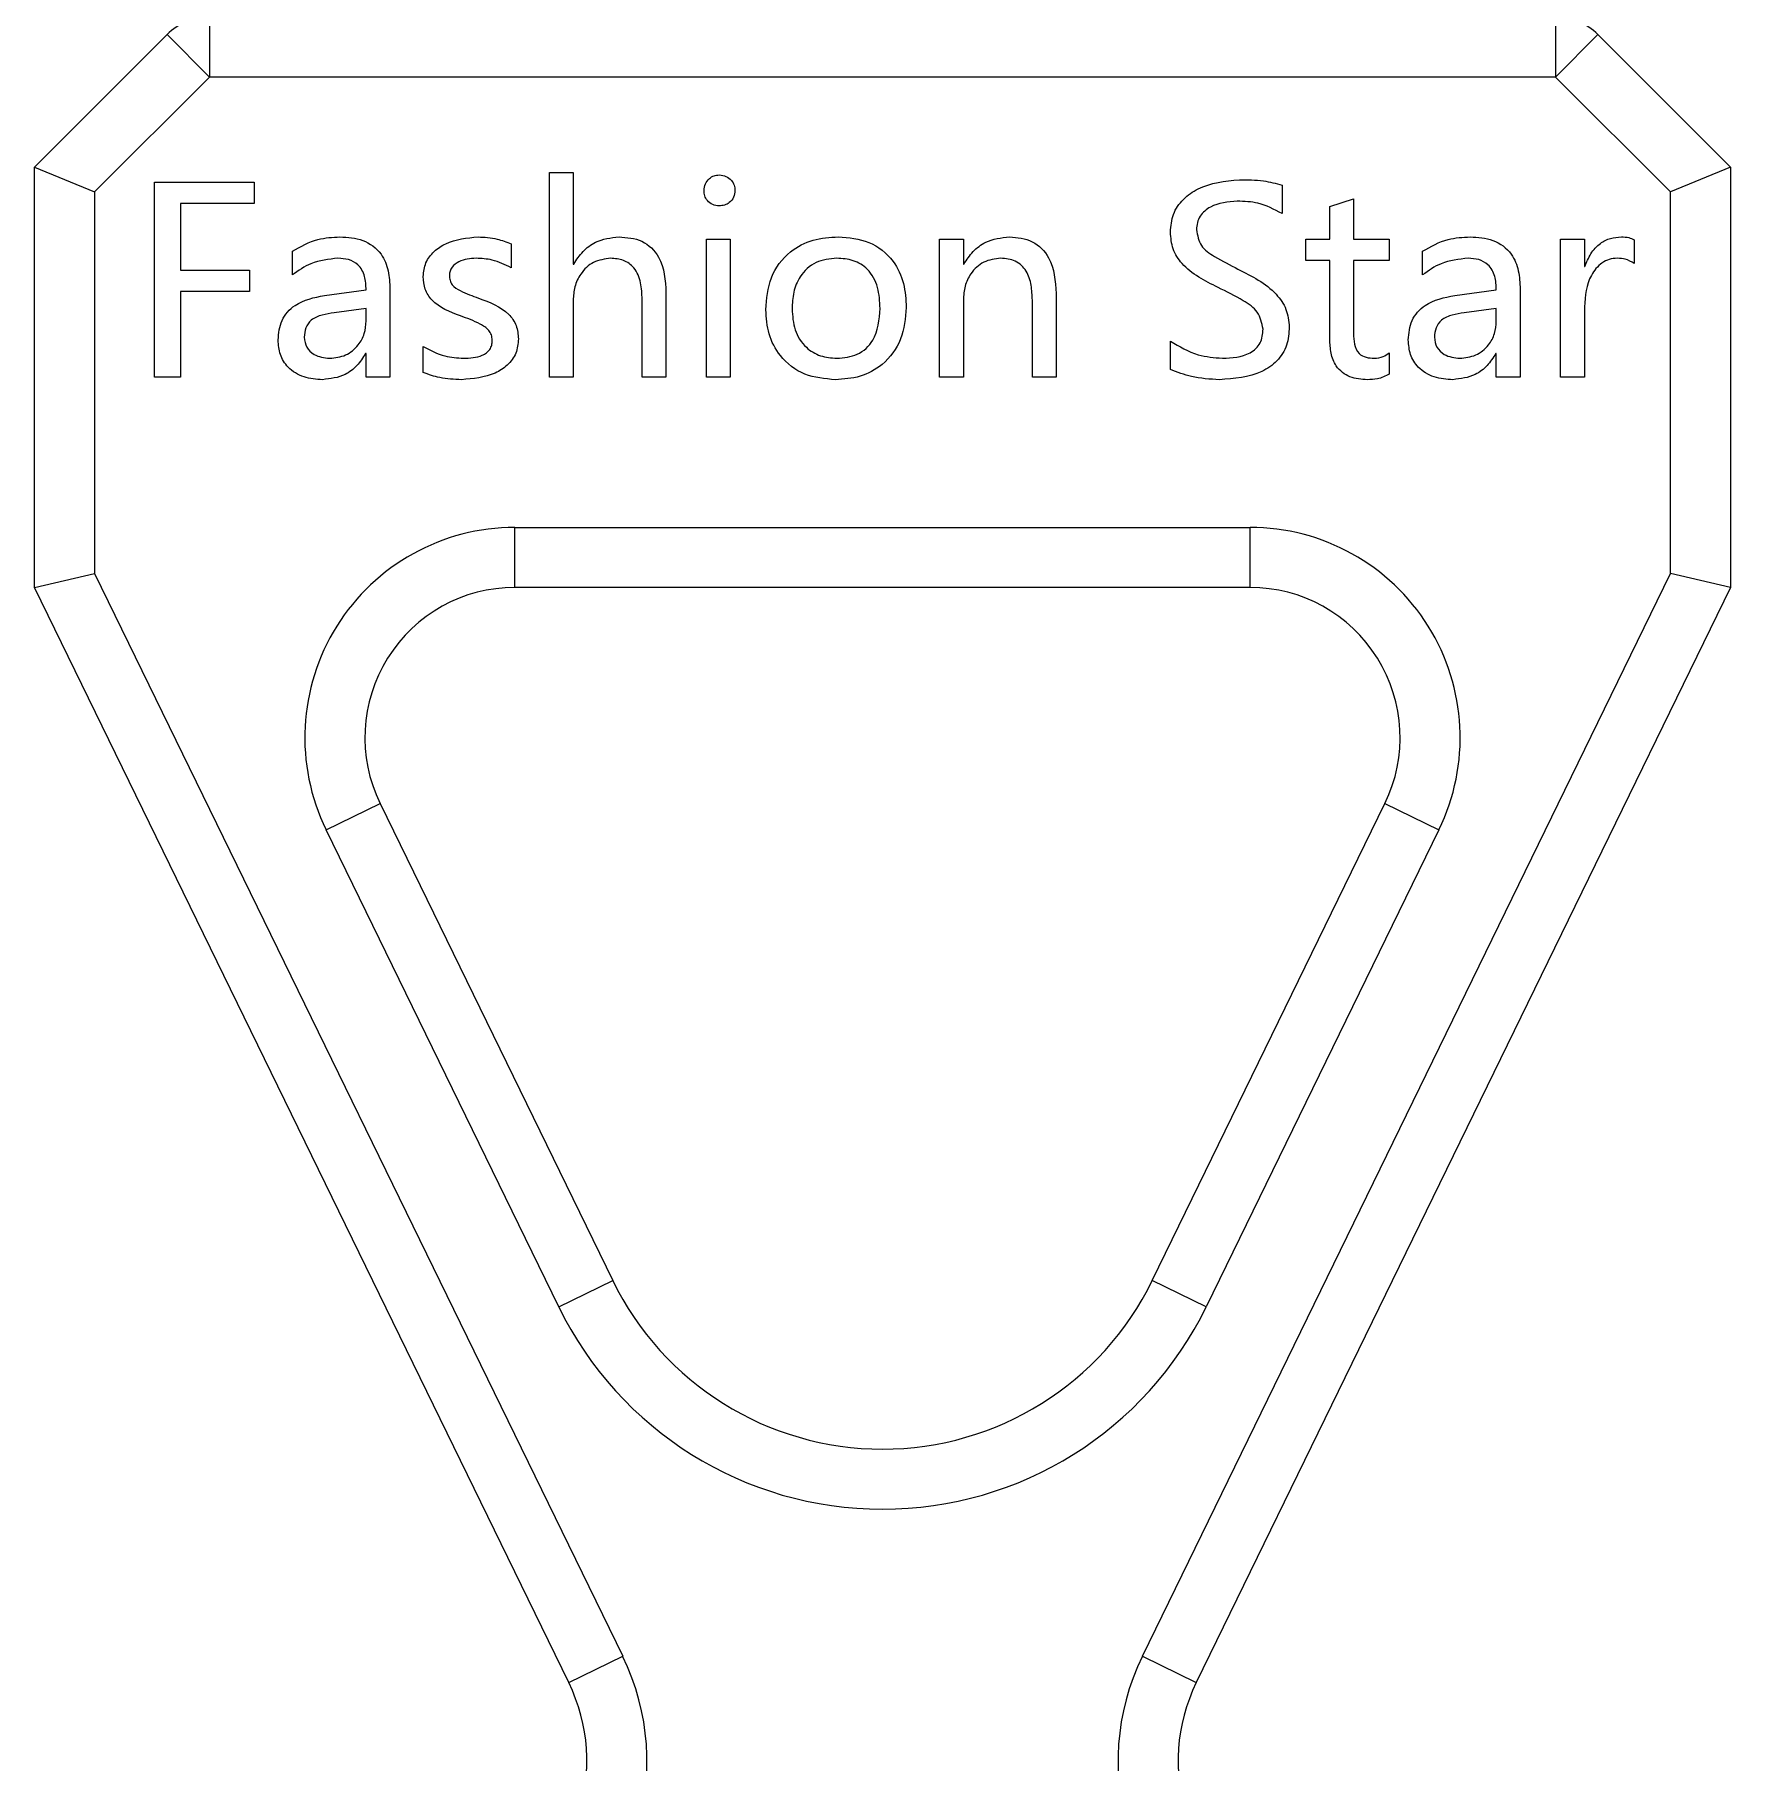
# Model space of a CAD drawing. Header units: millimetres. Extents: x 227 to 1067, y 103 to 697.
# Drawn here: x 339.1 to 395.6, y 398.4 to 456 of the extents above; entities that cross this region are included whole.
import ezdxf

# ---------------------------------------------------------------- set-up
doc = ezdxf.new("R2010")
doc.units = ezdxf.units.MM
doc.header["$LTSCALE"] = 2

msp = doc.modelspace()

# ---------------------------------------------------------------- linework, layer by layer
at = {"color": 7, "linetype": 'Continuous', "lineweight": 25}
for p, q in [((344.956, 456.54), (344.956, 454.54)), ((389.799, 456.54), (389.799, 454.54)), ((339.127, 451.54), (343.542, 455.954)), ((343.542, 455.954), (344.956, 454.54)), ((391.213, 455.954), (389.799, 454.54)), ((391.213, 455.954), (395.627, 451.54)), ((344.956, 454.54), (341.127, 450.711)), ((389.799, 454.54), (344.956, 454.54)), ((393.627, 450.711), (389.799, 454.54)), ((339.127, 437.54), (339.127, 451.54)), ((339.127, 451.54), (341.127, 450.711)), ((356.279, 451.357), (357.071, 451.357)), ((356.279, 444.54), (356.279, 451.357)), ((357.071, 451.357), (357.071, 448.311)), ((395.627, 451.54), (393.627, 450.711)), ((395.627, 451.54), (395.627, 437.54)), ((341.127, 450.711), (341.127, 438.002)), ((343.12, 444.54), (343.12, 451.04)), ((343.12, 451.04), (346.449, 451.04)), ((346.449, 451.04), (346.449, 450.326)), ((380.693, 450.94), (380.693, 449.989)), ((393.627, 438.002), (393.627, 450.711)), ((343.992, 450.326), (343.992, 448.107)), ((346.449, 450.326), (343.992, 450.326)), ((382.279, 450.23), (383.071, 450.485)), ((382.279, 449.137), (382.279, 450.23)), ((383.071, 450.485), (383.071, 449.137)), ((355.01, 448.979), (355.01, 448.186)), ((361.51, 449.137), (362.303, 449.137)), ((361.51, 444.54), (361.51, 449.137)), ((362.303, 449.137), (362.303, 444.54)), ((369.279, 449.137), (370.071, 449.137)), ((369.279, 444.54), (369.279, 449.137)), ((370.071, 449.137), (370.071, 448.306)), ((381.486, 449.137), (382.279, 449.137)), ((381.486, 448.424), (381.486, 449.137)), ((383.071, 449.137), (384.26, 449.137)), ((384.26, 449.137), (384.26, 448.424)), ((389.968, 449.137), (390.76, 449.137)), ((389.968, 444.54), (389.968, 449.137)), ((390.76, 449.137), (390.76, 448.227)), ((392.425, 449.117), (392.425, 448.325)), ((347.718, 447.948), (347.718, 448.741)), ((357.071, 448.311), (357.089, 448.311)), ((370.071, 448.306), (370.089, 448.306)), ((382.279, 448.424), (381.486, 448.424)), ((382.279, 445.808), (382.279, 448.424)), ((383.071, 448.424), (383.071, 445.991)), ((384.26, 448.424), (383.071, 448.424)), ((385.37, 447.948), (385.37, 448.741)), ((343.992, 448.107), (346.291, 448.107)), ((346.291, 448.107), (346.291, 447.393)), ((390.76, 448.227), (390.778, 448.227)), ((343.992, 447.393), (343.992, 444.54)), ((346.291, 447.393), (343.992, 447.393)), ((348.79, 447.264), (350.175, 447.454)), ((350.968, 447.481), (350.968, 444.54)), ((359.37, 444.54), (359.37, 447.138)), ((360.163, 447.354), (360.163, 444.54)), ((373.163, 447.333), (373.163, 444.54)), ((386.443, 447.264), (387.827, 447.454)), ((388.62, 447.481), (388.62, 444.54)), ((350.175, 446.835), (349.104, 446.688)), ((350.175, 446.417), (350.175, 446.835)), ((357.071, 447.101), (357.071, 444.54)), ((370.071, 447.118), (370.071, 444.54)), ((372.37, 444.54), (372.37, 447.11)), ((387.827, 446.835), (386.756, 446.688)), ((387.827, 446.417), (387.827, 446.835)), ((390.76, 446.883), (390.76, 444.54)), ((352.077, 444.698), (352.077, 445.57)), ((376.968, 444.797), (376.968, 445.748)), ((350.175, 445.332), (350.154, 445.332)), ((350.175, 444.54), (350.175, 445.332)), ((384.26, 445.352), (384.26, 444.639)), ((387.827, 445.332), (387.806, 445.332)), ((387.827, 444.54), (387.827, 445.332)), ((343.992, 444.54), (343.12, 444.54)), ((350.968, 444.54), (350.175, 444.54)), ((357.071, 444.54), (356.279, 444.54)), ((360.163, 444.54), (359.37, 444.54)), ((362.303, 444.54), (361.51, 444.54)), ((370.071, 444.54), (369.279, 444.54)), ((373.163, 444.54), (372.37, 444.54)), ((388.62, 444.54), (387.827, 444.54)), ((390.76, 444.54), (389.968, 444.54)), ((355.131, 439.54), (379.624, 439.54)), ((355.131, 437.54), (355.131, 439.54)), ((379.624, 437.54), (379.624, 439.54)), ((339.127, 437.54), (341.127, 438.002)), ((341.127, 438.002), (358.721, 401.946)), ((376.034, 401.946), (393.627, 438.002)), ((395.627, 437.54), (393.627, 438.002)), ((356.923, 401.069), (339.127, 437.54)), ((379.624, 437.54), (355.131, 437.54)), ((395.627, 437.54), (377.832, 401.069)), ((348.84, 429.47), (350.637, 430.347)), ((350.637, 430.347), (358.39, 414.458)), ((376.365, 414.458), (384.118, 430.347)), ((384.118, 430.347), (385.915, 429.47)), ((356.593, 413.581), (348.84, 429.47)), ((385.915, 429.47), (378.162, 413.581)), ((356.593, 413.581), (358.39, 414.458)), ((378.162, 413.581), (376.365, 414.458)), ((356.923, 401.069), (358.721, 401.946)), ((376.034, 401.946), (377.832, 401.069))]:
    msp.add_line(p, q, dxfattribs=at)
for centre, radius, start, end in [((344.956, 454.54), 2, 90, 135), ((389.799, 454.54), 2, 45, 90), ((355.131, 432.54), 7, 90, 206.01015), ((379.624, 432.54), 7, 333.98985, 90), ((355.131, 432.54), 5, 90, 206.01015), ((379.624, 432.54), 5, 333.98985, 90), ((367.377, 418.843), 10, 206.01015, 333.98985), ((367.377, 418.843), 12, 206.01015, 333.98985), ((351.531, 398.438), 8, 300, 26.01015), ((383.224, 398.438), 8, 153.98985, 240), ((351.531, 398.438), 6, 300, 26.01015), ((383.224, 398.438), 6, 153.98985, 240)]:
    msp.add_arc(centre, radius, start, end, dxfattribs=at)
for points, knots in [([(361.431, 450.758), (361.439, 450.834), (361.456, 450.986), (361.592, 451.158), (361.761, 451.262), (361.88, 451.272), (361.94, 451.277)], [0, 0, 0, 0, 0.279734, 0.559179, 0.779445, 1, 1, 1, 1]), ([(361.431, 450.758), (361.439, 450.834), (361.456, 450.986), (361.592, 451.158), (361.761, 451.262), (361.88, 451.272), (361.94, 451.277)], [0, 0, 0, 0, 0.279734, 0.559179, 0.779445, 1, 1, 1, 1]), ([(361.94, 451.277), (362.017, 451.269), (362.171, 451.252), (362.343, 451.112), (362.448, 450.94), (362.457, 450.819), (362.462, 450.758)], [0, 0, 0, 0, 0.279675, 0.559106, 0.7793, 1, 1, 1, 1]), ([(361.94, 451.277), (362.017, 451.269), (362.171, 451.252), (362.343, 451.112), (362.448, 450.94), (362.457, 450.819), (362.462, 450.758)], [0, 0, 0, 0, 0.279675, 0.559106, 0.7793, 1, 1, 1, 1]), ([(361.94, 450.247), (361.864, 450.255), (361.713, 450.27), (361.543, 450.409), (361.444, 450.58), (361.435, 450.699), (361.431, 450.758)], [0, 0, 0, 0, 0.2796708, 0.5590921, 0.7794788, 1, 1, 1, 1]), ([(361.94, 450.247), (361.864, 450.255), (361.713, 450.27), (361.543, 450.409), (361.444, 450.58), (361.435, 450.699), (361.431, 450.758)], [0, 0, 0, 0, 0.2796708, 0.5590921, 0.7794788, 1, 1, 1, 1]), ([(362.462, 450.758), (362.453, 450.682), (362.437, 450.528), (362.293, 450.36), (362.121, 450.261), (362, 450.252), (361.94, 450.247)], [0, 0, 0, 0, 0.279628, 0.559279, 0.779627, 1, 1, 1, 1]), ([(362.462, 450.758), (362.453, 450.682), (362.437, 450.528), (362.293, 450.36), (362.121, 450.261), (362, 450.252), (361.94, 450.247)], [0, 0, 0, 0, 0.279628, 0.559279, 0.779627, 1, 1, 1, 1]), ([(376.968, 449.375), (376.986, 449.577), (377.022, 449.981), (377.38, 450.492), (378.105, 451.002), (378.788, 451.071), (379.266, 451.119)], [0, 0, 0, 0, 0.186987, 0.373784, 0.561149, 1, 1, 1, 1]), ([(376.968, 449.375), (376.986, 449.577), (377.022, 449.981), (377.38, 450.492), (378.105, 451.002), (378.788, 451.071), (379.266, 451.119)], [0, 0, 0, 0, 0.186987, 0.373784, 0.561149, 1, 1, 1, 1]), ([(379.266, 451.119), (379.537, 451.118), (380.021, 451.117), (380.488, 450.994), (380.693, 450.94)], [0, 0, 0, 0, 0.560489, 1, 1, 1, 1]), ([(379.266, 451.119), (379.537, 451.118), (380.021, 451.117), (380.488, 450.994), (380.693, 450.94)], [0, 0, 0, 0, 0.560489, 1, 1, 1, 1]), ([(379.197, 450.405), (378.884, 450.379), (378.415, 450.339), (377.981, 449.979), (377.855, 449.692), (377.845, 449.538), (377.84, 449.46)], [0, 0, 0, 0, 0.4989097, 0.7485858, 0.874219, 1, 1, 1, 1]), ([(379.197, 450.405), (378.884, 450.379), (378.415, 450.339), (377.981, 449.979), (377.855, 449.692), (377.845, 449.538), (377.84, 449.46)], [0, 0, 0, 0, 0.4989097, 0.7485858, 0.874219, 1, 1, 1, 1]), ([(380.693, 449.989), (380.431, 450.129), (379.961, 450.378), (379.431, 450.397), (379.197, 450.405)], [0, 0, 0, 0, 0.5588789, 1, 1, 1, 1]), ([(380.693, 449.989), (380.431, 450.129), (379.961, 450.378), (379.431, 450.397), (379.197, 450.405)], [0, 0, 0, 0, 0.5588789, 1, 1, 1, 1]), ([(377.84, 449.46), (377.872, 449.268), (377.936, 448.882), (378.537, 448.496), (378.961, 448.276), (379.221, 448.141)], [0, 0, 0, 0, 0.27702, 0.557275, 1, 1, 1, 1]), ([(377.84, 449.46), (377.872, 449.268), (377.936, 448.882), (378.537, 448.496), (378.961, 448.276), (379.221, 448.141)], [0, 0, 0, 0, 0.27702, 0.557275, 1, 1, 1, 1]), ([(347.718, 448.741), (347.995, 448.896), (348.49, 449.173), (349.054, 449.203), (349.303, 449.216)], [0, 0, 0, 0, 0.5593064, 1, 1, 1, 1]), ([(347.718, 448.741), (347.995, 448.896), (348.49, 449.173), (349.054, 449.203), (349.303, 449.216)], [0, 0, 0, 0, 0.5593064, 1, 1, 1, 1]), ([(349.303, 449.216), (349.562, 449.201), (350.078, 449.171), (350.694, 448.718), (350.94, 448.087), (350.958, 447.683), (350.968, 447.481)], [0, 0, 0, 0, 0.280639, 0.558433, 0.778784, 1, 1, 1, 1]), ([(349.303, 449.216), (349.562, 449.201), (350.078, 449.171), (350.694, 448.718), (350.94, 448.087), (350.958, 447.683), (350.968, 447.481)], [0, 0, 0, 0, 0.280639, 0.558433, 0.778784, 1, 1, 1, 1]), ([(352.077, 447.897), (352.094, 448.054), (352.127, 448.369), (352.428, 448.75), (353.001, 449.126), (353.531, 449.179), (353.902, 449.216)], [0, 0, 0, 0, 0.186754, 0.373389, 0.560829, 1, 1, 1, 1]), ([(352.077, 447.897), (352.094, 448.054), (352.127, 448.369), (352.428, 448.75), (353.001, 449.126), (353.531, 449.179), (353.902, 449.216)], [0, 0, 0, 0, 0.186754, 0.373389, 0.560829, 1, 1, 1, 1]), ([(353.902, 449.216), (354.116, 449.205), (354.499, 449.185), (354.854, 449.042), (355.01, 448.979)], [0, 0, 0, 0, 0.55987, 1, 1, 1, 1]), ([(353.902, 449.216), (354.116, 449.205), (354.499, 449.185), (354.854, 449.042), (355.01, 448.979)], [0, 0, 0, 0, 0.55987, 1, 1, 1, 1]), ([(357.089, 448.311), (357.185, 448.455), (357.377, 448.742), (357.879, 449.13), (358.327, 449.184), (358.6, 449.216)], [0, 0, 0, 0, 0.281019, 0.561624, 1, 1, 1, 1]), ([(357.089, 448.311), (357.185, 448.455), (357.377, 448.742), (357.879, 449.13), (358.327, 449.184), (358.6, 449.216)], [0, 0, 0, 0, 0.281019, 0.561624, 1, 1, 1, 1]), ([(358.6, 449.216), (358.863, 449.197), (359.388, 449.157), (360.104, 448.453), (360.14, 447.771), (360.163, 447.354)], [0, 0, 0, 0, 0.280985, 0.559545, 1, 1, 1, 1]), ([(358.6, 449.216), (358.863, 449.197), (359.388, 449.157), (360.104, 448.453), (360.14, 447.771), (360.163, 447.354)], [0, 0, 0, 0, 0.280985, 0.559545, 1, 1, 1, 1]), ([(363.492, 446.789), (363.52, 447.153), (363.576, 447.88), (364.207, 448.729), (365.053, 449.163), (365.622, 449.199), (365.907, 449.216)], [0, 0, 0, 0, 0.280291, 0.559122, 0.779211, 1, 1, 1, 1]), ([(363.492, 446.789), (363.52, 447.153), (363.576, 447.88), (364.207, 448.729), (365.053, 449.163), (365.622, 449.199), (365.907, 449.216)], [0, 0, 0, 0, 0.280291, 0.559122, 0.779211, 1, 1, 1, 1]), ([(365.907, 449.216), (366.256, 449.189), (366.951, 449.133), (367.746, 448.499), (368.124, 447.676), (368.154, 447.132), (368.169, 446.859)], [0, 0, 0, 0, 0.280137, 0.558823, 0.779068, 1, 1, 1, 1]), ([(365.907, 449.216), (366.256, 449.189), (366.951, 449.133), (367.746, 448.499), (368.124, 447.676), (368.154, 447.132), (368.169, 446.859)], [0, 0, 0, 0, 0.280137, 0.558823, 0.779068, 1, 1, 1, 1]), ([(370.089, 448.306), (370.184, 448.452), (370.375, 448.742), (370.882, 449.132), (371.332, 449.185), (371.607, 449.216)], [0, 0, 0, 0, 0.281001, 0.561563, 1, 1, 1, 1]), ([(370.089, 448.306), (370.184, 448.452), (370.375, 448.742), (370.882, 449.132), (371.332, 449.185), (371.607, 449.216)], [0, 0, 0, 0, 0.281001, 0.561563, 1, 1, 1, 1]), ([(371.607, 449.216), (371.871, 449.193), (372.396, 449.146), (373.093, 448.426), (373.136, 447.748), (373.163, 447.333)], [0, 0, 0, 0, 0.2806733, 0.5596755, 1, 1, 1, 1]), ([(371.607, 449.216), (371.871, 449.193), (372.396, 449.146), (373.093, 448.426), (373.136, 447.748), (373.163, 447.333)], [0, 0, 0, 0, 0.2806733, 0.5596755, 1, 1, 1, 1]), ([(378.557, 447.531), (378.116, 447.75), (377.502, 448.054), (377.019, 448.804), (376.985, 449.184), (376.968, 449.375)], [0, 0, 0, 0, 0.560133, 0.779966, 1, 1, 1, 1]), ([(378.557, 447.531), (378.116, 447.75), (377.502, 448.054), (377.019, 448.804), (376.985, 449.184), (376.968, 449.375)], [0, 0, 0, 0, 0.560133, 0.779966, 1, 1, 1, 1]), ([(385.37, 448.741), (385.647, 448.896), (386.142, 449.173), (386.707, 449.203), (386.956, 449.216)], [0, 0, 0, 0, 0.559306, 1, 1, 1, 1]), ([(385.37, 448.741), (385.647, 448.896), (386.142, 449.173), (386.707, 449.203), (386.956, 449.216)], [0, 0, 0, 0, 0.559306, 1, 1, 1, 1]), ([(386.956, 449.216), (387.215, 449.201), (387.731, 449.171), (388.347, 448.718), (388.592, 448.087), (388.611, 447.683), (388.62, 447.481)], [0, 0, 0, 0, 0.2806395, 0.5584331, 0.7787842, 1, 1, 1, 1]), ([(386.956, 449.216), (387.215, 449.201), (387.731, 449.171), (388.347, 448.718), (388.592, 448.087), (388.611, 447.683), (388.62, 447.481)], [0, 0, 0, 0, 0.2806395, 0.5584331, 0.7787842, 1, 1, 1, 1]), ([(390.778, 448.227), (390.837, 448.373), (390.957, 448.664), (391.253, 449), (391.621, 449.19), (391.869, 449.208), (391.993, 449.216)], [0, 0, 0, 0, 0.280423, 0.560074, 0.779931, 1, 1, 1, 1]), ([(390.778, 448.227), (390.837, 448.373), (390.957, 448.664), (391.253, 449), (391.621, 449.19), (391.869, 449.208), (391.993, 449.216)], [0, 0, 0, 0, 0.280423, 0.560074, 0.779931, 1, 1, 1, 1]), ([(391.993, 449.216), (392.078, 449.215), (392.229, 449.211), (392.365, 449.146), (392.425, 449.117)], [0, 0, 0, 0, 0.560522, 1, 1, 1, 1]), ([(391.993, 449.216), (392.078, 449.215), (392.229, 449.211), (392.365, 449.146), (392.425, 449.117)], [0, 0, 0, 0, 0.560522, 1, 1, 1, 1]), ([(349.237, 448.503), (348.926, 448.471), (348.37, 448.413), (347.917, 448.09), (347.718, 447.948)], [0, 0, 0, 0, 0.559195, 1, 1, 1, 1]), ([(349.237, 448.503), (348.926, 448.471), (348.37, 448.413), (347.917, 448.09), (347.718, 447.948)], [0, 0, 0, 0, 0.559195, 1, 1, 1, 1]), ([(350.175, 447.454), (350.168, 447.605), (350.155, 447.905), (349.947, 448.294), (349.592, 448.483), (349.356, 448.496), (349.237, 448.503)], [0, 0, 0, 0, 0.281123, 0.559633, 0.779238, 1, 1, 1, 1]), ([(350.175, 447.454), (350.168, 447.605), (350.155, 447.905), (349.947, 448.294), (349.592, 448.483), (349.356, 448.496), (349.237, 448.503)], [0, 0, 0, 0, 0.281123, 0.559633, 0.779238, 1, 1, 1, 1]), ([(353.836, 448.503), (353.639, 448.488), (353.343, 448.464), (353.059, 448.254), (352.96, 448.081), (352.953, 447.982), (352.949, 447.933)], [0, 0, 0, 0, 0.498844, 0.748721, 0.874489, 1, 1, 1, 1]), ([(353.836, 448.503), (353.639, 448.488), (353.343, 448.464), (353.059, 448.254), (352.96, 448.081), (352.953, 447.982), (352.949, 447.933)], [0, 0, 0, 0, 0.498844, 0.748721, 0.874489, 1, 1, 1, 1]), ([(355.01, 448.186), (354.803, 448.289), (354.431, 448.474), (354.018, 448.494), (353.836, 448.503)], [0, 0, 0, 0, 0.5594237, 1, 1, 1, 1]), ([(355.01, 448.186), (354.803, 448.289), (354.431, 448.474), (354.018, 448.494), (353.836, 448.503)], [0, 0, 0, 0, 0.5594237, 1, 1, 1, 1]), ([(358.32, 448.503), (358.123, 448.477), (357.728, 448.426), (357.321, 448.023), (357.1, 447.564), (357.081, 447.256), (357.071, 447.101)], [0, 0, 0, 0, 0.279055, 0.558606, 0.779118, 1, 1, 1, 1]), ([(358.32, 448.503), (358.123, 448.477), (357.728, 448.426), (357.321, 448.023), (357.1, 447.564), (357.081, 447.256), (357.071, 447.101)], [0, 0, 0, 0, 0.279055, 0.558606, 0.779118, 1, 1, 1, 1]), ([(359.37, 447.138), (359.363, 447.321), (359.348, 447.686), (359.155, 448.18), (358.755, 448.471), (358.465, 448.492), (358.32, 448.503)], [0, 0, 0, 0, 0.281285, 0.560686, 0.779745, 1, 1, 1, 1]), ([(359.37, 447.138), (359.363, 447.321), (359.348, 447.686), (359.155, 448.18), (358.755, 448.471), (358.465, 448.492), (358.32, 448.503)], [0, 0, 0, 0, 0.281285, 0.560686, 0.779745, 1, 1, 1, 1]), ([(365.855, 448.503), (365.615, 448.479), (365.135, 448.432), (364.624, 447.95), (364.392, 447.376), (364.373, 447.002), (364.364, 446.815)], [0, 0, 0, 0, 0.2796801, 0.5583367, 0.778904, 1, 1, 1, 1]), ([(365.855, 448.503), (365.615, 448.479), (365.135, 448.432), (364.624, 447.95), (364.392, 447.376), (364.373, 447.002), (364.364, 446.815)], [0, 0, 0, 0, 0.2796801, 0.5583367, 0.778904, 1, 1, 1, 1]), ([(367.297, 446.835), (367.285, 447.07), (367.261, 447.538), (366.945, 448.142), (366.41, 448.467), (366.04, 448.491), (365.855, 448.503)], [0, 0, 0, 0, 0.280965, 0.559992, 0.779482, 1, 1, 1, 1]), ([(367.297, 446.835), (367.285, 447.07), (367.261, 447.538), (366.945, 448.142), (366.41, 448.467), (366.04, 448.491), (365.855, 448.503)], [0, 0, 0, 0, 0.280965, 0.559992, 0.779482, 1, 1, 1, 1]), ([(371.317, 448.503), (371.121, 448.479), (370.729, 448.432), (370.32, 448.035), (370.101, 447.579), (370.081, 447.272), (370.071, 447.118)], [0, 0, 0, 0, 0.279286, 0.558642, 0.779124, 1, 1, 1, 1]), ([(371.317, 448.503), (371.121, 448.479), (370.729, 448.432), (370.32, 448.035), (370.101, 447.579), (370.081, 447.272), (370.071, 447.118)], [0, 0, 0, 0, 0.279286, 0.558642, 0.779124, 1, 1, 1, 1]), ([(372.37, 447.11), (372.364, 447.275), (372.352, 447.606), (372.222, 448.011), (372.016, 448.275), (371.737, 448.467), (371.485, 448.488), (371.317, 448.503)], [0, 0, 0, 0, 0.250728, 0.500532, 0.625694, 0.750858, 1, 1, 1, 1]), ([(372.37, 447.11), (372.364, 447.275), (372.352, 447.606), (372.222, 448.011), (372.016, 448.275), (371.737, 448.467), (371.485, 448.488), (371.317, 448.503)], [0, 0, 0, 0, 0.250728, 0.500532, 0.625694, 0.750858, 1, 1, 1, 1]), ([(386.89, 448.503), (386.579, 448.471), (386.023, 448.413), (385.57, 448.09), (385.37, 447.948)], [0, 0, 0, 0, 0.559195, 1, 1, 1, 1]), ([(386.89, 448.503), (386.579, 448.471), (386.023, 448.413), (385.57, 448.09), (385.37, 447.948)], [0, 0, 0, 0, 0.559195, 1, 1, 1, 1]), ([(387.827, 447.454), (387.821, 447.605), (387.807, 447.905), (387.599, 448.294), (387.245, 448.483), (387.008, 448.496), (386.89, 448.503)], [0, 0, 0, 0, 0.281123, 0.559633, 0.779238, 1, 1, 1, 1]), ([(387.827, 447.454), (387.821, 447.605), (387.807, 447.905), (387.599, 448.294), (387.245, 448.483), (387.008, 448.496), (386.89, 448.503)], [0, 0, 0, 0, 0.281123, 0.559633, 0.779238, 1, 1, 1, 1]), ([(391.859, 448.503), (391.768, 448.496), (391.586, 448.482), (391.259, 448.311), (390.84, 447.804), (390.792, 447.251), (390.76, 446.883)], [0, 0, 0, 0, 0.1256197, 0.2512108, 0.5012446, 1, 1, 1, 1]), ([(391.859, 448.503), (391.768, 448.496), (391.586, 448.482), (391.259, 448.311), (390.84, 447.804), (390.792, 447.251), (390.76, 446.883)], [0, 0, 0, 0, 0.1256197, 0.2512108, 0.5012446, 1, 1, 1, 1]), ([(392.425, 448.325), (392.328, 448.385), (392.153, 448.493), (391.949, 448.5), (391.859, 448.503)], [0, 0, 0, 0, 0.558524, 1, 1, 1, 1]), ([(392.425, 448.325), (392.328, 448.385), (392.153, 448.493), (391.949, 448.5), (391.859, 448.503)], [0, 0, 0, 0, 0.558524, 1, 1, 1, 1]), ([(353.314, 446.586), (352.963, 446.717), (352.475, 446.9), (352.112, 447.468), (352.089, 447.754), (352.077, 447.897)], [0, 0, 0, 0, 0.559813, 0.7796014, 1, 1, 1, 1]), ([(353.314, 446.586), (352.963, 446.717), (352.475, 446.9), (352.112, 447.468), (352.089, 447.754), (352.077, 447.897)], [0, 0, 0, 0, 0.559813, 0.7796014, 1, 1, 1, 1]), ([(352.949, 447.933), (352.953, 447.878), (352.96, 447.767), (353.063, 447.564), (353.408, 447.362), (353.716, 447.25), (353.922, 447.175)], [0, 0, 0, 0, 0.125141, 0.250136, 0.498859, 1, 1, 1, 1]), ([(352.949, 447.933), (352.953, 447.878), (352.96, 447.767), (353.063, 447.564), (353.408, 447.362), (353.716, 447.25), (353.922, 447.175)], [0, 0, 0, 0, 0.125141, 0.250136, 0.498859, 1, 1, 1, 1]), ([(379.221, 448.141), (379.682, 447.909), (380.324, 447.586), (380.865, 446.818), (380.909, 446.416), (380.931, 446.215)], [0, 0, 0, 0, 0.560049, 0.780162, 1, 1, 1, 1]), ([(379.221, 448.141), (379.682, 447.909), (380.324, 447.586), (380.865, 446.818), (380.909, 446.416), (380.931, 446.215)], [0, 0, 0, 0, 0.560049, 0.780162, 1, 1, 1, 1]), ([(347.242, 445.783), (347.262, 446.008), (347.303, 446.456), (347.873, 447.083), (348.442, 447.196), (348.79, 447.264)], [0, 0, 0, 0, 0.280447, 0.559698, 1, 1, 1, 1]), ([(347.242, 445.783), (347.262, 446.008), (347.303, 446.456), (347.873, 447.083), (348.442, 447.196), (348.79, 447.264)], [0, 0, 0, 0, 0.280447, 0.559698, 1, 1, 1, 1]), ([(353.922, 447.175), (354.288, 447.04), (354.798, 446.851), (355.21, 446.273), (355.236, 445.971), (355.248, 445.82)], [0, 0, 0, 0, 0.560061, 0.779816, 1, 1, 1, 1]), ([(353.922, 447.175), (354.288, 447.04), (354.798, 446.851), (355.21, 446.273), (355.236, 445.971), (355.248, 445.82)], [0, 0, 0, 0, 0.560061, 0.779816, 1, 1, 1, 1]), ([(380.059, 446.144), (380.015, 446.344), (379.925, 446.748), (379.297, 447.168), (378.838, 447.393), (378.557, 447.531)], [0, 0, 0, 0, 0.27653, 0.556906, 1, 1, 1, 1]), ([(380.059, 446.144), (380.015, 446.344), (379.925, 446.748), (379.297, 447.168), (378.838, 447.393), (378.557, 447.531)], [0, 0, 0, 0, 0.27653, 0.556906, 1, 1, 1, 1]), ([(384.895, 445.783), (384.915, 446.008), (384.955, 446.456), (385.525, 447.083), (386.094, 447.196), (386.443, 447.264)], [0, 0, 0, 0, 0.280447, 0.559698, 1, 1, 1, 1]), ([(384.895, 445.783), (384.915, 446.008), (384.955, 446.456), (385.525, 447.083), (386.094, 447.196), (386.443, 447.264)], [0, 0, 0, 0, 0.280447, 0.559698, 1, 1, 1, 1]), ([(349.104, 446.688), (348.972, 446.668), (348.708, 446.627), (348.35, 446.488), (348.137, 446.193), (348.122, 445.981), (348.114, 445.875)], [0, 0, 0, 0, 0.281121, 0.560617, 0.779812, 1, 1, 1, 1]), ([(349.104, 446.688), (348.972, 446.668), (348.708, 446.627), (348.35, 446.488), (348.137, 446.193), (348.122, 445.981), (348.114, 445.875)], [0, 0, 0, 0, 0.281121, 0.560617, 0.779812, 1, 1, 1, 1]), ([(354.376, 445.772), (354.371, 445.832), (354.362, 445.952), (354.234, 446.161), (353.871, 446.385), (353.537, 446.505), (353.314, 446.586)], [0, 0, 0, 0, 0.125076, 0.249945, 0.49915, 1, 1, 1, 1]), ([(354.376, 445.772), (354.371, 445.832), (354.362, 445.952), (354.234, 446.161), (353.871, 446.385), (353.537, 446.505), (353.314, 446.586)], [0, 0, 0, 0, 0.125076, 0.249945, 0.49915, 1, 1, 1, 1]), ([(365.804, 444.46), (365.456, 444.49), (364.762, 444.549), (363.967, 445.17), (363.546, 445.972), (363.51, 446.516), (363.492, 446.789)], [0, 0, 0, 0, 0.280099, 0.559075, 0.779257, 1, 1, 1, 1]), ([(365.804, 444.46), (365.456, 444.49), (364.762, 444.549), (363.967, 445.17), (363.546, 445.972), (363.51, 446.516), (363.492, 446.789)], [0, 0, 0, 0, 0.280099, 0.559075, 0.779257, 1, 1, 1, 1]), ([(364.364, 446.815), (364.38, 446.58), (364.411, 446.111), (364.771, 445.535), (365.302, 445.216), (365.671, 445.188), (365.855, 445.174)], [0, 0, 0, 0, 0.28058, 0.559624, 0.779507, 1, 1, 1, 1]), ([(364.364, 446.815), (364.38, 446.58), (364.411, 446.111), (364.771, 445.535), (365.302, 445.216), (365.671, 445.188), (365.855, 445.174)], [0, 0, 0, 0, 0.28058, 0.559624, 0.779507, 1, 1, 1, 1]), ([(368.169, 446.859), (368.138, 446.503), (368.077, 445.791), (367.462, 444.962), (366.643, 444.516), (366.084, 444.479), (365.804, 444.46)], [0, 0, 0, 0, 0.28013, 0.559259, 0.779332, 1, 1, 1, 1]), ([(368.169, 446.859), (368.138, 446.503), (368.077, 445.791), (367.462, 444.962), (366.643, 444.516), (366.084, 444.479), (365.804, 444.46)], [0, 0, 0, 0, 0.28013, 0.559259, 0.779332, 1, 1, 1, 1]), ([(365.855, 445.174), (366.092, 445.193), (366.563, 445.231), (367.221, 445.846), (367.268, 446.459), (367.297, 446.835)], [0, 0, 0, 0, 0.281115, 0.560197, 1, 1, 1, 1]), ([(365.855, 445.174), (366.092, 445.193), (366.563, 445.231), (367.221, 445.846), (367.268, 446.459), (367.297, 446.835)], [0, 0, 0, 0, 0.281115, 0.560197, 1, 1, 1, 1]), ([(386.756, 446.688), (386.624, 446.668), (386.361, 446.627), (386.003, 446.488), (385.79, 446.193), (385.774, 445.981), (385.766, 445.875)], [0, 0, 0, 0, 0.281121, 0.560617, 0.7798124, 1, 1, 1, 1]), ([(386.756, 446.688), (386.624, 446.668), (386.361, 446.627), (386.003, 446.488), (385.79, 446.193), (385.774, 445.981), (385.766, 445.875)], [0, 0, 0, 0, 0.281121, 0.560617, 0.7798124, 1, 1, 1, 1]), ([(348.959, 445.174), (349.142, 445.193), (349.507, 445.232), (349.911, 445.572), (350.143, 445.987), (350.164, 446.274), (350.175, 446.417)], [0, 0, 0, 0, 0.279682, 0.559101, 0.779371, 1, 1, 1, 1]), ([(348.959, 445.174), (349.142, 445.193), (349.507, 445.232), (349.911, 445.572), (350.143, 445.987), (350.164, 446.274), (350.175, 446.417)], [0, 0, 0, 0, 0.279682, 0.559101, 0.779371, 1, 1, 1, 1]), ([(380.931, 446.215), (380.916, 446.009), (380.885, 445.597), (380.546, 445.058), (379.794, 444.544), (379.094, 444.495), (378.604, 444.46)], [0, 0, 0, 0, 0.187113, 0.37369, 0.560725, 1, 1, 1, 1]), ([(380.931, 446.215), (380.916, 446.009), (380.885, 445.597), (380.546, 445.058), (379.794, 444.544), (379.094, 444.495), (378.604, 444.46)], [0, 0, 0, 0, 0.187113, 0.37369, 0.560725, 1, 1, 1, 1]), ([(378.7, 445.174), (379.025, 445.19), (379.432, 445.21), (379.822, 445.486), (380.02, 445.742), (380.043, 445.983), (380.059, 446.144)], [0, 0, 0, 0, 0.499123, 0.6248209, 0.7503609, 1, 1, 1, 1]), ([(378.7, 445.174), (379.025, 445.19), (379.432, 445.21), (379.822, 445.486), (380.02, 445.742), (380.043, 445.983), (380.059, 446.144)], [0, 0, 0, 0, 0.499123, 0.6248209, 0.7503609, 1, 1, 1, 1]), ([(383.071, 445.991), (383.075, 445.876), (383.082, 445.646), (383.211, 445.328), (383.491, 445.186), (383.672, 445.178), (383.764, 445.174)], [0, 0, 0, 0, 0.281278, 0.559531, 0.778952, 1, 1, 1, 1]), ([(383.071, 445.991), (383.075, 445.876), (383.082, 445.646), (383.211, 445.328), (383.491, 445.186), (383.672, 445.178), (383.764, 445.174)], [0, 0, 0, 0, 0.281278, 0.559531, 0.778952, 1, 1, 1, 1]), ([(386.611, 445.174), (386.794, 445.193), (387.16, 445.232), (387.564, 445.572), (387.796, 445.987), (387.817, 446.274), (387.827, 446.417)], [0, 0, 0, 0, 0.279682, 0.559101, 0.779371, 1, 1, 1, 1]), ([(386.611, 445.174), (386.794, 445.193), (387.16, 445.232), (387.564, 445.572), (387.796, 445.987), (387.817, 446.274), (387.827, 446.417)], [0, 0, 0, 0, 0.279682, 0.559101, 0.779371, 1, 1, 1, 1]), ([(348.723, 444.46), (348.513, 444.474), (348.094, 444.502), (347.575, 444.817), (347.28, 445.288), (347.255, 445.618), (347.242, 445.783)], [0, 0, 0, 0, 0.280607, 0.559873, 0.779679, 1, 1, 1, 1]), ([(348.723, 444.46), (348.513, 444.474), (348.094, 444.502), (347.575, 444.817), (347.28, 445.288), (347.255, 445.618), (347.242, 445.783)], [0, 0, 0, 0, 0.280607, 0.559873, 0.779679, 1, 1, 1, 1]), ([(348.114, 445.875), (348.13, 445.759), (348.161, 445.529), (348.479, 445.226), (348.777, 445.193), (348.959, 445.174)], [0, 0, 0, 0, 0.280173, 0.560568, 1, 1, 1, 1]), ([(348.114, 445.875), (348.13, 445.759), (348.161, 445.529), (348.479, 445.226), (348.777, 445.193), (348.959, 445.174)], [0, 0, 0, 0, 0.280173, 0.560568, 1, 1, 1, 1]), ([(352.077, 445.57), (352.312, 445.443), (352.732, 445.217), (353.206, 445.187), (353.415, 445.174)], [0, 0, 0, 0, 0.559644, 1, 1, 1, 1]), ([(352.077, 445.57), (352.312, 445.443), (352.732, 445.217), (353.206, 445.187), (353.415, 445.174)], [0, 0, 0, 0, 0.559644, 1, 1, 1, 1]), ([(355.248, 445.82), (355.233, 445.656), (355.202, 445.329), (354.895, 444.925), (354.292, 444.538), (353.739, 444.492), (353.351, 444.46)], [0, 0, 0, 0, 0.186811, 0.373393, 0.560636, 1, 1, 1, 1]), ([(355.248, 445.82), (355.233, 445.656), (355.202, 445.329), (354.895, 444.925), (354.292, 444.538), (353.739, 444.492), (353.351, 444.46)], [0, 0, 0, 0, 0.186811, 0.373393, 0.560636, 1, 1, 1, 1]), ([(353.415, 445.174), (353.632, 445.182), (353.903, 445.192), (354.185, 445.348), (354.299, 445.463), (354.367, 445.612), (354.373, 445.719), (354.376, 445.772)], [0, 0, 0, 0, 0.498779, 0.624169, 0.749394, 0.874653, 1, 1, 1, 1]), ([(353.415, 445.174), (353.632, 445.182), (353.903, 445.192), (354.185, 445.348), (354.299, 445.463), (354.367, 445.612), (354.373, 445.719), (354.376, 445.772)], [0, 0, 0, 0, 0.498779, 0.624169, 0.749394, 0.874653, 1, 1, 1, 1]), ([(376.968, 445.748), (377.268, 445.568), (377.805, 445.246), (378.426, 445.196), (378.7, 445.174)], [0, 0, 0, 0, 0.558998, 1, 1, 1, 1]), ([(376.968, 445.748), (377.268, 445.568), (377.805, 445.246), (378.426, 445.196), (378.7, 445.174)], [0, 0, 0, 0, 0.558998, 1, 1, 1, 1]), ([(383.531, 444.46), (383.332, 444.473), (382.937, 444.497), (382.477, 444.86), (382.3, 445.345), (382.286, 445.653), (382.279, 445.808)], [0, 0, 0, 0, 0.280552, 0.55829, 0.778711, 1, 1, 1, 1]), ([(383.531, 444.46), (383.332, 444.473), (382.937, 444.497), (382.477, 444.86), (382.3, 445.345), (382.286, 445.653), (382.279, 445.808)], [0, 0, 0, 0, 0.280552, 0.55829, 0.778711, 1, 1, 1, 1]), ([(386.376, 444.46), (386.166, 444.474), (385.746, 444.502), (385.228, 444.817), (384.933, 445.288), (384.907, 445.618), (384.895, 445.783)], [0, 0, 0, 0, 0.280607, 0.559873, 0.779679, 1, 1, 1, 1]), ([(386.376, 444.46), (386.166, 444.474), (385.746, 444.502), (385.228, 444.817), (384.933, 445.288), (384.907, 445.618), (384.895, 445.783)], [0, 0, 0, 0, 0.280607, 0.559873, 0.779679, 1, 1, 1, 1]), ([(385.766, 445.875), (385.782, 445.759), (385.814, 445.529), (386.132, 445.226), (386.429, 445.193), (386.611, 445.174)], [0, 0, 0, 0, 0.280173, 0.560568, 1, 1, 1, 1]), ([(385.766, 445.875), (385.782, 445.759), (385.814, 445.529), (386.132, 445.226), (386.429, 445.193), (386.611, 445.174)], [0, 0, 0, 0, 0.280173, 0.560568, 1, 1, 1, 1]), ([(350.154, 445.332), (350.065, 445.193), (349.888, 444.915), (349.411, 444.541), (348.984, 444.491), (348.723, 444.46)], [0, 0, 0, 0, 0.281034, 0.561561, 1, 1, 1, 1]), ([(350.154, 445.332), (350.065, 445.193), (349.888, 444.915), (349.411, 444.541), (348.984, 444.491), (348.723, 444.46)], [0, 0, 0, 0, 0.281034, 0.561561, 1, 1, 1, 1]), ([(383.764, 445.174), (383.866, 445.183), (384.048, 445.199), (384.195, 445.305), (384.26, 445.352)], [0, 0, 0, 0, 0.559603, 1, 1, 1, 1]), ([(383.764, 445.174), (383.866, 445.183), (384.048, 445.199), (384.195, 445.305), (384.26, 445.352)], [0, 0, 0, 0, 0.559603, 1, 1, 1, 1]), ([(387.806, 445.332), (387.718, 445.193), (387.541, 444.915), (387.064, 444.541), (386.636, 444.491), (386.376, 444.46)], [0, 0, 0, 0, 0.2810336, 0.5615612, 1, 1, 1, 1]), ([(387.806, 445.332), (387.718, 445.193), (387.541, 444.915), (387.064, 444.541), (386.636, 444.491), (386.376, 444.46)], [0, 0, 0, 0, 0.2810336, 0.5615612, 1, 1, 1, 1]), ([(353.351, 444.46), (353.106, 444.469), (352.669, 444.485), (352.258, 444.633), (352.077, 444.698)], [0, 0, 0, 0, 0.560058, 1, 1, 1, 1]), ([(353.351, 444.46), (353.106, 444.469), (352.669, 444.485), (352.258, 444.633), (352.077, 444.698)], [0, 0, 0, 0, 0.560058, 1, 1, 1, 1]), ([(378.604, 444.46), (378.288, 444.477), (377.725, 444.508), (377.199, 444.709), (376.968, 444.797)], [0, 0, 0, 0, 0.560756, 1, 1, 1, 1]), ([(378.604, 444.46), (378.288, 444.477), (377.725, 444.508), (377.199, 444.709), (376.968, 444.797)], [0, 0, 0, 0, 0.560756, 1, 1, 1, 1]), ([(384.26, 444.639), (384.131, 444.578), (383.899, 444.469), (383.644, 444.463), (383.531, 444.46)], [0, 0, 0, 0, 0.558936, 1, 1, 1, 1]), ([(384.26, 444.639), (384.131, 444.578), (383.899, 444.469), (383.644, 444.463), (383.531, 444.46)], [0, 0, 0, 0, 0.558936, 1, 1, 1, 1])]:
    msp.add_open_spline(points, degree=3, knots=knots, dxfattribs=at)

doc.saveas('drawing.dxf')
